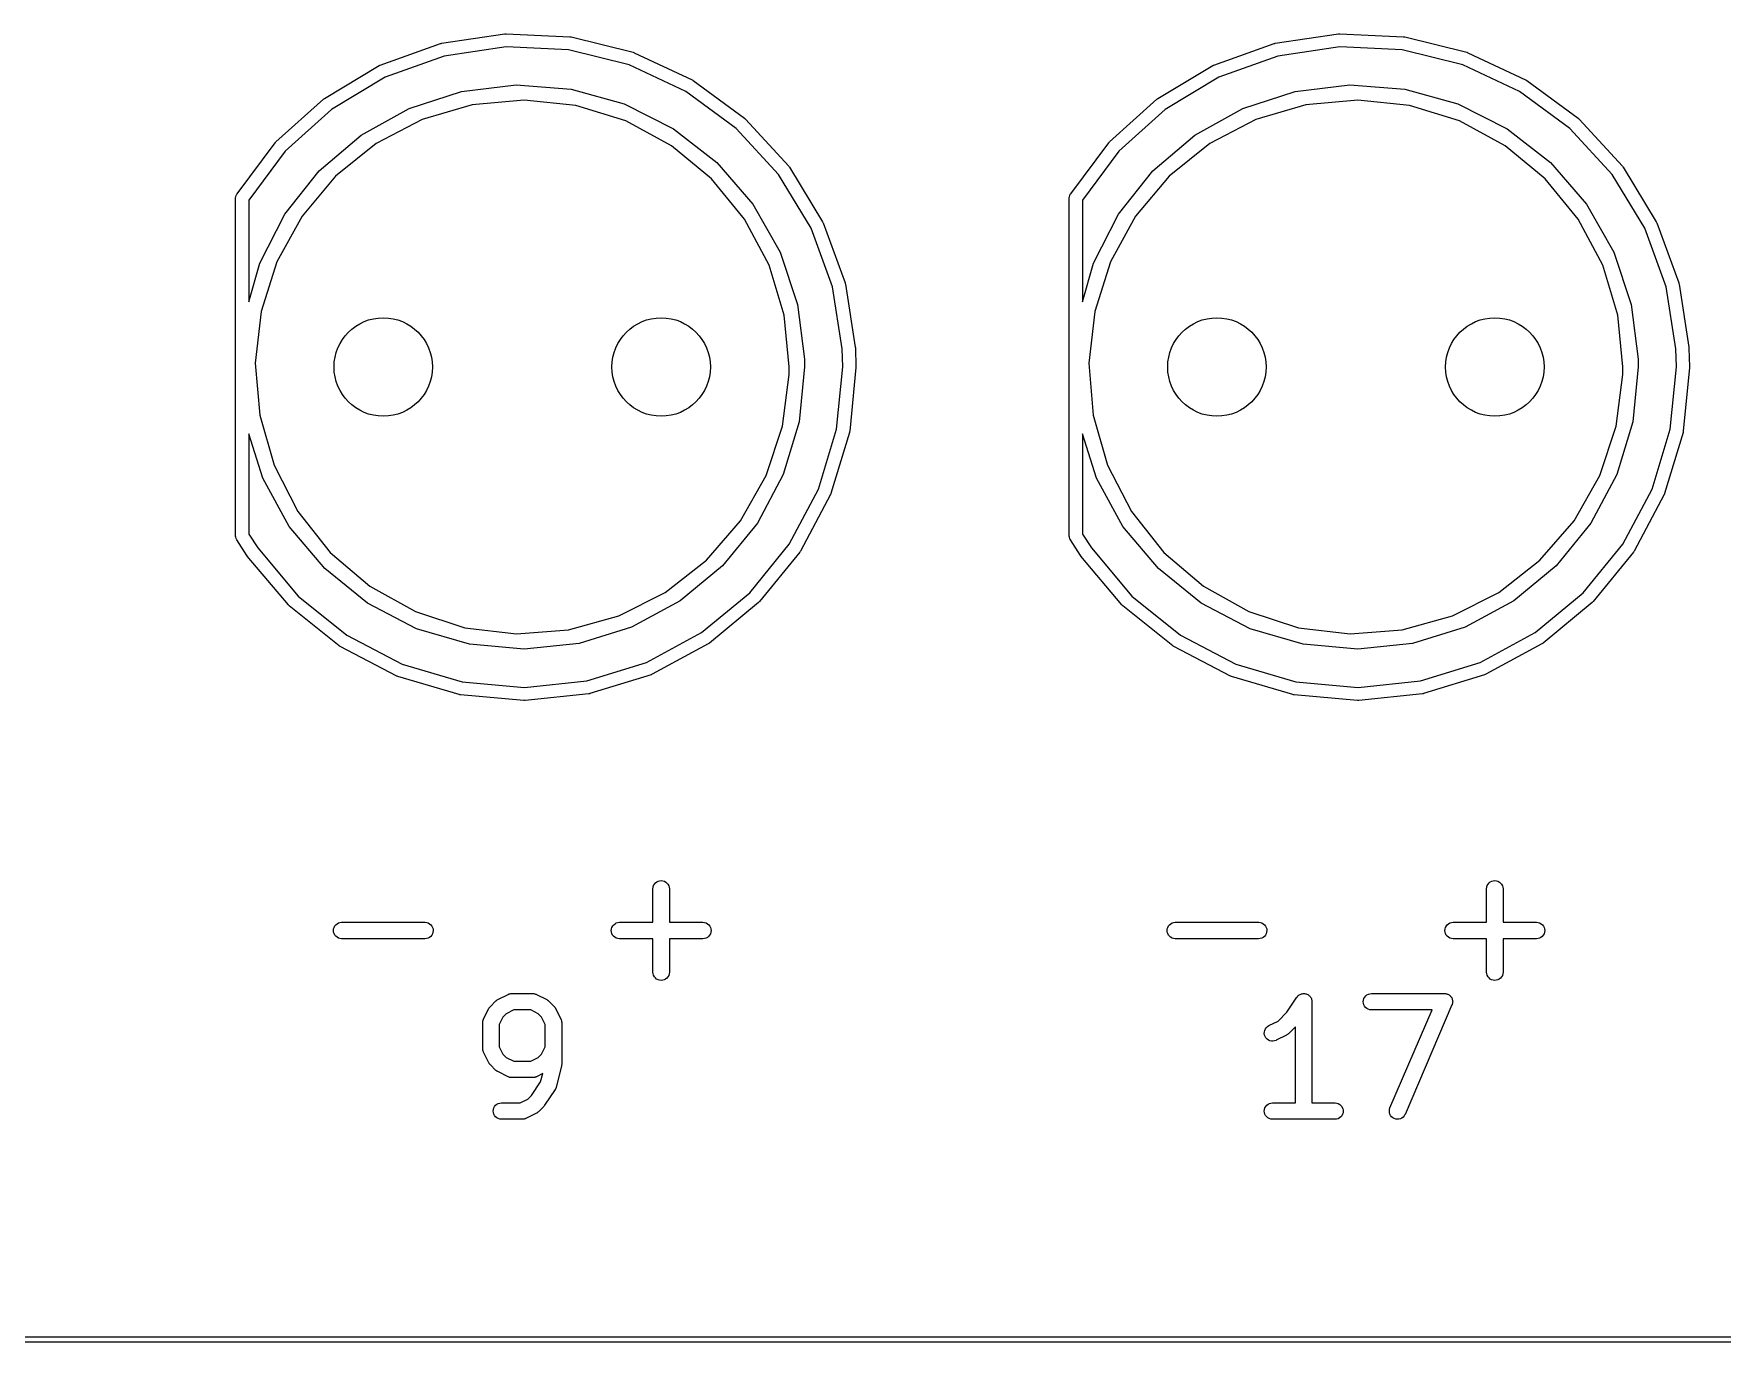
# Model space of a CAD drawing. Extents: x 47 to 146.1, y -90.2 to -39.3.
# Drawn here: x 116.19 to 131.62, y -90.19 to -78.23 of the extents above; entities that cross this region are included whole.
import ezdxf

# ---------------------------------------------------------------- set-up
doc = ezdxf.new("R2010")
doc.units = 0
doc.header["$MEASUREMENT"] = 0
doc.layers.add('BLACK', color=7, linetype='CONTINUOUS')

msp = doc.modelspace()

# ---------------------------------------------------------------- linework, layer by layer
at = {"layer": 'BLACK', "linetype": 'CONTINUOUS'}
for p, q in [((119.913, -78.3206), (120.49, -78.2345)), ((120.49, -78.2345), (120.491, -78.2343)), ((120.491, -78.2343), (120.497, -78.2341)), ((120.497, -78.2341), (120.502, -78.2339)), ((120.502, -78.2339), (121.085, -78.2615)), ((127.533, -78.3206), (128.11, -78.2345)), ((128.11, -78.2345), (128.111, -78.2343)), ((128.111, -78.2343), (128.117, -78.2341)), ((128.117, -78.2341), (128.122, -78.2339)), ((128.122, -78.2339), (128.705, -78.2615)), ((119.352, -78.5201), (119.902, -78.3235)), ((119.902, -78.3235), (119.903, -78.3232)), ((119.903, -78.3232), (119.908, -78.3219)), ((119.908, -78.3219), (119.913, -78.3206)), ((120.502, -78.354), (119.937, -78.4384)), ((121.073, -78.381), (120.502, -78.354)), ((121.628, -78.5185), (121.073, -78.381)), ((121.085, -78.2615), (121.086, -78.2615)), ((121.086, -78.2615), (121.091, -78.2624)), ((121.091, -78.2624), (121.097, -78.2631)), ((121.097, -78.2631), (121.663, -78.4034)), ((121.663, -78.4034), (121.664, -78.4036)), ((121.664, -78.4036), (121.669, -78.4055)), ((126.972, -78.5201), (127.522, -78.3235)), ((127.522, -78.3235), (127.523, -78.3232)), ((127.523, -78.3232), (127.528, -78.3219)), ((127.528, -78.3219), (127.533, -78.3206)), ((128.122, -78.354), (127.557, -78.4384)), ((128.693, -78.381), (128.122, -78.354)), ((129.248, -78.5185), (128.693, -78.381)), ((128.705, -78.2615), (128.706, -78.2615)), ((128.706, -78.2615), (128.711, -78.2624)), ((128.711, -78.2624), (128.717, -78.2631)), ((128.717, -78.2631), (129.283, -78.4034)), ((129.283, -78.4034), (129.284, -78.4036)), ((129.284, -78.4036), (129.289, -78.4055)), ((118.841, -78.8247), (119.342, -78.5251)), ((119.342, -78.5251), (119.343, -78.5247)), ((119.343, -78.5247), (119.348, -78.5224)), ((119.348, -78.5224), (119.352, -78.5201)), ((119.937, -78.4384), (119.398, -78.6311)), ((122.146, -78.7611), (121.628, -78.5185)), ((121.669, -78.4055), (121.674, -78.4073)), ((121.674, -78.4073), (122.202, -78.6549)), ((126.461, -78.8247), (126.962, -78.5251)), ((126.962, -78.5251), (126.963, -78.5247)), ((126.963, -78.5247), (126.968, -78.5224)), ((126.968, -78.5224), (126.972, -78.5201)), ((127.557, -78.4384), (127.018, -78.6311)), ((129.766, -78.7611), (129.248, -78.5185)), ((129.289, -78.4055), (129.294, -78.4073)), ((129.294, -78.4073), (129.822, -78.6549)), ((119.398, -78.6311), (118.908, -78.9247)), ((120.096, -78.7602), (120.596, -78.7006)), ((120.596, -78.7006), (121.098, -78.7392)), ((122.202, -78.6549), (122.203, -78.6553)), ((122.203, -78.6553), (122.208, -78.6582)), ((122.208, -78.6582), (122.212, -78.6609)), ((122.212, -78.6609), (122.683, -79.0065)), ((127.018, -78.6311), (126.528, -78.9247)), ((127.716, -78.7602), (128.216, -78.7006)), ((128.216, -78.7006), (128.718, -78.7392)), ((129.822, -78.6549), (129.823, -78.6553)), ((129.823, -78.6553), (129.828, -78.6582)), ((129.828, -78.6582), (129.832, -78.6609)), ((129.832, -78.6609), (130.303, -79.0065)), ((118.399, -79.2228), (118.832, -78.8317)), ((118.832, -78.8311), (118.837, -78.828)), ((118.832, -78.8317), (118.832, -78.8311)), ((118.837, -78.828), (118.841, -78.8247)), ((119.617, -78.9158), (120.096, -78.7602)), ((120.667, -78.8401), (120.193, -78.8832)), ((121.141, -78.8898), (120.667, -78.8401)), ((121.098, -78.7392), (121.583, -78.8746)), ((122.607, -79.0997), (122.146, -78.7611)), ((126.019, -79.2228), (126.452, -78.8317)), ((126.452, -78.8311), (126.457, -78.828)), ((126.452, -78.8317), (126.452, -78.8311)), ((126.457, -78.828), (126.461, -78.8247)), ((127.237, -78.9158), (127.716, -78.7602)), ((128.287, -78.8401), (127.813, -78.8832)), ((128.761, -78.8898), (128.287, -78.8401)), ((128.718, -78.7392), (129.203, -78.8746)), ((130.227, -79.0997), (129.766, -78.7611)), ((118.908, -78.9247), (118.483, -79.3079)), ((119.178, -79.1614), (119.617, -78.9158)), ((119.736, -79.0177), (119.314, -79.2383)), ((120.193, -78.8832), (119.736, -79.0177)), ((121.596, -79.0307), (121.141, -78.8898)), ((121.583, -78.8746), (122.032, -79.1016)), ((122.683, -79.0065), (122.683, -79.007)), ((122.683, -79.007), (122.687, -79.0107)), ((122.687, -79.0107), (122.691, -79.0143)), ((122.691, -79.0143), (123.086, -79.4446)), ((126.528, -78.9247), (126.103, -79.3079)), ((126.798, -79.1614), (127.237, -78.9158)), ((127.356, -79.0177), (126.934, -79.2383)), ((127.813, -78.8832), (127.356, -79.0177)), ((129.216, -79.0307), (128.761, -78.8898)), ((129.203, -78.8746), (129.652, -79.1016)), ((130.303, -79.0065), (130.303, -79.007)), ((130.303, -79.007), (130.307, -79.0107)), ((130.307, -79.0107), (130.311, -79.0143)), ((130.311, -79.0143), (130.706, -79.4446)), ((118.794, -79.4878), (119.178, -79.1614)), ((122.014, -79.2571), (121.596, -79.0307)), ((122.032, -79.1016), (122.429, -79.4116)), ((122.993, -79.5213), (122.607, -79.0997)), ((126.414, -79.4878), (126.798, -79.1614)), ((129.634, -79.2571), (129.216, -79.0307)), ((129.652, -79.1016), (130.049, -79.4116)), ((130.613, -79.5213), (130.227, -79.0997)), ((118.044, -79.6963), (118.391, -79.2315)), ((118.483, -79.3079), (118.15, -79.7551)), ((118.391, -79.2308), (118.395, -79.2269)), ((118.391, -79.2315), (118.391, -79.2308)), ((118.395, -79.2269), (118.399, -79.2228)), ((119.314, -79.2383), (118.943, -79.5367)), ((122.381, -79.5607), (122.014, -79.2571)), ((125.664, -79.6963), (126.011, -79.2315)), ((126.103, -79.3079), (125.77, -79.7551)), ((126.011, -79.2308), (126.015, -79.2269)), ((126.011, -79.2315), (126.011, -79.2308)), ((126.015, -79.2269), (126.019, -79.2228)), ((126.934, -79.2383), (126.563, -79.5367)), ((130.001, -79.5607), (129.634, -79.2571)), ((122.429, -79.4116), (122.758, -79.7928)), ((123.086, -79.4446), (123.086, -79.4452)), ((123.086, -79.4452), (123.089, -79.4496)), ((123.089, -79.4496), (123.093, -79.4539)), ((123.093, -79.4539), (123.396, -79.9526)), ((130.049, -79.4116), (130.378, -79.7928)), ((130.706, -79.4446), (130.706, -79.4452)), ((130.706, -79.4452), (130.709, -79.4496)), ((130.709, -79.4496), (130.713, -79.4539)), ((130.713, -79.4539), (131.016, -79.9526)), ((118.481, -79.8824), (118.794, -79.4878)), ((118.943, -79.5367), (118.637, -79.9015)), ((122.682, -79.9297), (122.381, -79.5607)), ((123.29, -80.0099), (122.993, -79.5213)), ((126.101, -79.8824), (126.414, -79.4878)), ((126.563, -79.5367), (126.257, -79.9015)), ((130.302, -79.9297), (130.001, -79.5607)), ((130.91, -80.0099), (130.613, -79.5213)), ((118.03, -79.7321), (118.031, -79.7232)), ((118.03, -82.8279), (118.03, -79.7321)), ((118.031, -79.7232), (118.034, -79.7119)), ((118.034, -79.7119), (118.04, -79.7015)), ((118.04, -79.7015), (118.044, -79.6963)), ((118.15, -79.7551), (118.15, -80.6831)), ((122.758, -79.7928), (123.007, -80.2306)), ((125.65, -79.7321), (125.651, -79.7232)), ((125.65, -82.8279), (125.65, -79.7321)), ((125.651, -79.7232), (125.654, -79.7119)), ((125.654, -79.7119), (125.66, -79.7015)), ((125.66, -79.7015), (125.664, -79.6963)), ((125.77, -79.7551), (125.77, -80.6831)), ((130.378, -79.7928), (130.627, -80.2306)), ((118.251, -80.3302), (118.481, -79.8824)), ((118.637, -79.9015), (118.407, -80.3188)), ((122.906, -80.3502), (122.682, -79.9297)), ((125.871, -80.3302), (126.101, -79.8824)), ((126.257, -79.9015), (126.027, -80.3188)), ((130.526, -80.3502), (130.302, -79.9297)), ((123.487, -80.5469), (123.29, -80.0099)), ((123.396, -79.9526), (123.396, -79.9533)), ((123.396, -79.9533), (123.398, -79.9582)), ((123.398, -79.9582), (123.401, -79.9632)), ((123.401, -79.9632), (123.601, -80.5112)), ((131.107, -80.5469), (130.91, -80.0099)), ((131.016, -79.9526), (131.016, -79.9533)), ((131.016, -79.9533), (131.018, -79.9582)), ((131.018, -79.9582), (131.021, -79.9632)), ((131.021, -79.9632), (131.221, -80.5112)), ((123.007, -80.2306), (123.166, -80.7084)), ((130.627, -80.2306), (130.786, -80.7084)), ((118.15, -80.6831), (118.251, -80.3302)), ((118.407, -80.3188), (118.263, -80.7727)), ((123.044, -80.8061), (122.906, -80.3502)), ((125.77, -80.6831), (125.871, -80.3302)), ((126.027, -80.3188), (125.883, -80.7727)), ((130.664, -80.8061), (130.526, -80.3502)), ((123.575, -81.1139), (123.487, -80.5469)), ((123.601, -80.5112), (123.602, -80.512)), ((123.602, -80.512), (123.603, -80.5173)), ((123.603, -80.5173), (123.604, -80.5225)), ((123.604, -80.5225), (123.694, -81.0991)), ((131.195, -81.1139), (131.107, -80.5469)), ((131.221, -80.5112), (131.222, -80.512)), ((131.222, -80.512), (131.223, -80.5173)), ((131.223, -80.5173), (131.224, -80.5225)), ((131.224, -80.5225), (131.314, -81.0991)), ((123.166, -80.7084), (123.229, -81.208)), ((130.786, -80.7084), (130.849, -81.208)), ((118.263, -80.7727), (118.21, -81.2459)), ((123.09, -81.28), (123.044, -80.8061)), ((125.883, -80.7727), (125.83, -81.2459)), ((130.71, -81.28), (130.664, -80.8061)), ((123.58, -81.2777), (123.575, -81.1139)), ((123.694, -81.0991), (123.694, -81.0999)), ((123.694, -81.0999), (123.695, -81.1033)), ((123.695, -81.1033), (123.695, -81.1066)), ((123.695, -81.1066), (123.7, -81.2787)), ((131.2, -81.2777), (131.195, -81.1139)), ((131.314, -81.0991), (131.314, -81.0999)), ((131.314, -81.0999), (131.315, -81.1033)), ((131.315, -81.1033), (131.315, -81.1066)), ((131.315, -81.1066), (131.32, -81.2787)), ((118.21, -81.2459), (118.25, -81.7205)), ((123.089, -81.3481), (123.09, -81.28)), ((123.23, -81.28), (123.181, -81.7811)), ((123.229, -81.208), (123.23, -81.28)), ((123.524, -81.8486), (123.58, -81.2777)), ((123.7, -81.2854), (123.643, -81.8662)), ((123.7, -81.2787), (123.7, -81.2796)), ((123.7, -81.2796), (123.7, -81.2829)), ((123.7, -81.2829), (123.7, -81.2854)), ((125.83, -81.2459), (125.87, -81.7205)), ((130.709, -81.3481), (130.71, -81.28)), ((130.85, -81.28), (130.801, -81.7811)), ((130.849, -81.208), (130.85, -81.28)), ((131.144, -81.8486), (131.2, -81.2777)), ((131.32, -81.2854), (131.263, -81.8662)), ((131.32, -81.2787), (131.32, -81.2796)), ((131.32, -81.2796), (131.32, -81.2829)), ((131.32, -81.2829), (131.32, -81.2854)), ((123.029, -81.8206), (123.089, -81.3481)), ((130.649, -81.8206), (130.709, -81.3481)), ((118.25, -81.7205), (118.381, -82.1782)), ((123.181, -81.7811), (123.035, -82.2632)), ((125.87, -81.7205), (126.001, -82.1782)), ((130.801, -81.7811), (130.655, -82.2632)), ((118.279, -82.2964), (118.15, -81.8909)), ((118.15, -81.8909), (118.15, -82.8072)), ((122.879, -82.2724), (123.029, -81.8206)), ((123.359, -82.396), (123.524, -81.8486)), ((123.641, -81.8776), (123.472, -82.4363)), ((123.642, -81.8723), (123.641, -81.8776)), ((123.643, -81.867), (123.642, -81.8723)), ((123.643, -81.8662), (123.643, -81.867)), ((125.899, -82.2964), (125.77, -81.8909)), ((125.77, -81.8909), (125.77, -82.8072)), ((130.499, -82.2724), (130.649, -81.8206)), ((130.979, -82.396), (131.144, -81.8486)), ((131.261, -81.8776), (131.092, -82.4363)), ((131.262, -81.8723), (131.261, -81.8776)), ((131.263, -81.867), (131.262, -81.8723)), ((131.263, -81.8662), (131.263, -81.867)), ((118.381, -82.1782), (118.599, -82.6018)), ((126.001, -82.1782), (126.219, -82.6018)), ((118.521, -82.7376), (118.279, -82.2964)), ((122.644, -82.6865), (122.879, -82.2724)), ((123.035, -82.2632), (122.799, -82.7077)), ((123.09, -82.9009), (123.359, -82.396)), ((126.141, -82.7376), (125.899, -82.2964)), ((130.264, -82.6865), (130.499, -82.2724)), ((130.655, -82.2632), (130.419, -82.7077)), ((130.71, -82.9009), (130.979, -82.396)), ((123.468, -82.4471), (123.194, -82.9624)), ((123.47, -82.4421), (123.468, -82.4471)), ((123.472, -82.4371), (123.47, -82.4421)), ((123.472, -82.4363), (123.472, -82.4371)), ((131.088, -82.4471), (130.814, -82.9624)), ((131.09, -82.4421), (131.088, -82.4471)), ((131.092, -82.4371), (131.09, -82.4421)), ((131.092, -82.4363), (131.092, -82.4371)), ((118.599, -82.6018), (118.895, -82.975)), ((122.333, -83.047), (122.644, -82.6865)), ((122.799, -82.7077), (122.481, -83.098)), ((126.219, -82.6018), (126.515, -82.975)), ((129.953, -83.047), (130.264, -82.6865)), ((130.419, -82.7077), (130.101, -83.098)), ((118.031, -82.8368), (118.03, -82.8279)), ((118.034, -82.8481), (118.031, -82.8368)), ((118.04, -82.8585), (118.034, -82.8481)), ((118.042, -82.861), (118.04, -82.8585)), ((118.133, -83.0021), (118.042, -82.861)), ((118.15, -82.8072), (118.232, -82.934)), ((118.845, -83.1233), (118.521, -82.7376)), ((125.651, -82.8368), (125.65, -82.8279)), ((125.654, -82.8481), (125.651, -82.8368)), ((125.66, -82.8585), (125.654, -82.8481)), ((125.662, -82.861), (125.66, -82.8585)), ((125.753, -83.0021), (125.662, -82.861)), ((125.77, -82.8072), (125.852, -82.934)), ((126.465, -83.1233), (126.141, -82.7376)), ((118.135, -83.0047), (118.133, -83.0021)), ((118.137, -83.0076), (118.135, -83.0047)), ((118.137, -83.0082), (118.137, -83.0076)), ((118.512, -83.4552), (118.137, -83.0082)), ((118.232, -82.934), (118.601, -83.3735)), ((118.895, -82.975), (119.257, -83.2836)), ((122.729, -83.3441), (123.09, -82.9009)), ((123.187, -82.9722), (122.818, -83.4244)), ((123.19, -82.9677), (123.187, -82.9722)), ((123.193, -82.9632), (123.19, -82.9677)), ((123.194, -82.9624), (123.193, -82.9632)), ((125.755, -83.0047), (125.753, -83.0021)), ((125.757, -83.0076), (125.755, -83.0047)), ((125.757, -83.0082), (125.757, -83.0076)), ((126.132, -83.4552), (125.757, -83.0082)), ((125.852, -82.934), (126.221, -83.3735)), ((126.515, -82.975), (126.877, -83.2836)), ((130.349, -83.3441), (130.71, -82.9009)), ((130.807, -82.9722), (130.438, -83.4244)), ((130.81, -82.9677), (130.807, -82.9722)), ((130.813, -82.9632), (130.81, -82.9677)), ((130.814, -82.9624), (130.813, -82.9632)), ((119.237, -83.4389), (118.845, -83.1233)), ((121.957, -83.3402), (122.333, -83.047)), ((122.481, -83.098), (122.093, -83.4189)), ((126.857, -83.4389), (126.465, -83.1233)), ((129.577, -83.3402), (129.953, -83.047)), ((130.101, -83.098), (129.713, -83.4189)), ((119.257, -83.2836), (119.673, -83.5159)), ((121.532, -83.5549), (121.957, -83.3402)), ((126.877, -83.2836), (127.293, -83.5159)), ((129.152, -83.5549), (129.577, -83.3402)), ((118.516, -83.459), (118.512, -83.4552)), ((118.52, -83.4628), (118.516, -83.459)), ((118.521, -83.4634), (118.52, -83.4628)), ((118.976, -83.8289), (118.521, -83.4634)), ((118.601, -83.3735), (119.046, -83.7317)), ((119.684, -83.6721), (119.237, -83.4389)), ((122.093, -83.4189), (121.65, -83.6584)), ((122.289, -83.7086), (122.729, -83.3441)), ((122.81, -83.4328), (122.361, -83.8048)), ((122.814, -83.4289), (122.81, -83.4328)), ((122.818, -83.4251), (122.814, -83.4289)), ((122.818, -83.4244), (122.818, -83.4251)), ((126.136, -83.459), (126.132, -83.4552)), ((126.14, -83.4628), (126.136, -83.459)), ((126.141, -83.4634), (126.14, -83.4628)), ((126.596, -83.8289), (126.141, -83.4634)), ((126.221, -83.3735), (126.666, -83.7317)), ((127.304, -83.6721), (126.857, -83.4389)), ((129.713, -83.4189), (129.27, -83.6584)), ((129.909, -83.7086), (130.349, -83.3441)), ((130.43, -83.4328), (129.981, -83.8048)), ((130.434, -83.4289), (130.43, -83.4328)), ((130.438, -83.4251), (130.434, -83.4289)), ((130.438, -83.4244), (130.438, -83.4251)), ((119.673, -83.5159), (120.126, -83.6631)), ((121.074, -83.6829), (121.532, -83.5549)), ((127.293, -83.5159), (127.746, -83.6631)), ((128.694, -83.6829), (129.152, -83.5549)), ((119.046, -83.7317), (119.553, -83.9966)), ((120.167, -83.8143), (119.684, -83.6721)), ((120.126, -83.6631), (120.599, -83.7195)), ((120.599, -83.7195), (121.074, -83.6829)), ((121.65, -83.6584), (121.169, -83.8073)), ((121.786, -83.9806), (122.289, -83.7086)), ((122.36, -83.8053), (122.355, -83.8083)), ((122.361, -83.8048), (122.36, -83.8053)), ((126.666, -83.7317), (127.173, -83.9966)), ((127.787, -83.8143), (127.304, -83.6721)), ((127.746, -83.6631), (128.219, -83.7195)), ((128.219, -83.7195), (128.694, -83.6829)), ((129.27, -83.6584), (128.789, -83.8073)), ((129.406, -83.9806), (129.909, -83.7086)), ((129.98, -83.8053), (129.975, -83.8083)), ((129.981, -83.8048), (129.98, -83.8053)), ((118.98, -83.8319), (118.976, -83.8289)), ((118.985, -83.835), (118.98, -83.8319)), ((118.985, -83.8354), (118.985, -83.835)), ((119.503, -84.1056), (118.985, -83.8354)), ((120.668, -83.8599), (120.167, -83.8143)), ((121.169, -83.8073), (120.668, -83.8599)), ((122.351, -83.8113), (121.838, -84.089)), ((122.355, -83.8083), (122.351, -83.8113)), ((126.6, -83.8319), (126.596, -83.8289)), ((126.605, -83.835), (126.6, -83.8319)), ((126.605, -83.8354), (126.605, -83.835)), ((127.123, -84.1056), (126.605, -83.8354)), ((128.288, -83.8599), (127.787, -83.8143)), ((128.789, -83.8073), (128.288, -83.8599)), ((129.971, -83.8113), (129.458, -84.089)), ((129.975, -83.8083), (129.971, -83.8113)), ((119.508, -84.1077), (119.503, -84.1056)), ((119.513, -84.1098), (119.508, -84.1077)), ((119.513, -84.11), (119.513, -84.1098)), ((120.073, -84.2747), (119.513, -84.11)), ((119.553, -83.9966), (120.101, -84.1579)), ((121.24, -84.1498), (121.786, -83.9806)), ((121.827, -84.0935), (121.269, -84.2662)), ((121.832, -84.0914), (121.827, -84.0935)), ((121.837, -84.0894), (121.832, -84.0914)), ((121.838, -84.089), (121.837, -84.0894)), ((127.128, -84.1077), (127.123, -84.1056)), ((127.133, -84.1098), (127.128, -84.1077)), ((127.133, -84.11), (127.133, -84.1098)), ((127.693, -84.2747), (127.133, -84.11)), ((127.173, -83.9966), (127.721, -84.1579)), ((128.86, -84.1498), (129.406, -83.9806)), ((129.447, -84.0935), (128.889, -84.2662)), ((129.452, -84.0914), (129.447, -84.0935)), ((129.457, -84.0894), (129.452, -84.0914)), ((129.458, -84.089), (129.457, -84.0894)), ((120.101, -84.1579), (120.671, -84.2096)), ((120.671, -84.2096), (121.24, -84.1498)), ((121.258, -84.2685), (120.678, -84.3296)), ((121.263, -84.2674), (121.258, -84.2685)), ((121.269, -84.2664), (121.263, -84.2674)), ((121.269, -84.2662), (121.269, -84.2664)), ((127.721, -84.1579), (128.291, -84.2096)), ((128.291, -84.2096), (128.86, -84.1498)), ((128.878, -84.2685), (128.298, -84.3296)), ((128.883, -84.2674), (128.878, -84.2685)), ((128.889, -84.2664), (128.883, -84.2674)), ((128.889, -84.2662), (128.889, -84.2664)), ((120.079, -84.2757), (120.073, -84.2747)), ((120.084, -84.2768), (120.079, -84.2757)), ((120.085, -84.2769), (120.084, -84.2768)), ((120.666, -84.3297), (120.085, -84.2769)), ((120.671, -84.3296), (120.666, -84.3297)), ((120.677, -84.3297), (120.671, -84.3296)), ((120.678, -84.3296), (120.677, -84.3297)), ((127.699, -84.2757), (127.693, -84.2747)), ((127.704, -84.2768), (127.699, -84.2757)), ((127.705, -84.2769), (127.704, -84.2768)), ((128.286, -84.3297), (127.705, -84.2769)), ((128.291, -84.3296), (128.286, -84.3297)), ((128.297, -84.3297), (128.291, -84.3296)), ((128.298, -84.3296), (128.297, -84.3297)), ((121.845, -86.0494), (121.847, -86.0349)), ((121.845, -86.0505), (121.845, -86.0494)), ((121.845, -86.3564), (121.845, -86.0505)), ((121.847, -86.0349), (121.851, -86.0209)), ((121.851, -86.0209), (121.858, -86.0081)), ((121.858, -86.0081), (121.868, -85.9969)), ((121.868, -85.9969), (121.879, -85.9877)), ((121.879, -85.9877), (121.892, -85.9809)), ((121.892, -85.9809), (121.906, -85.9768)), ((121.906, -85.9768), (121.921, -85.9755)), ((121.921, -85.9755), (121.935, -85.977)), ((121.935, -85.977), (121.949, -85.9813)), ((121.949, -85.9813), (121.962, -85.9883)), ((121.962, -85.9883), (121.973, -85.9976)), ((121.973, -85.9976), (121.982, -86.009)), ((121.982, -86.009), (121.989, -86.0219)), ((121.989, -86.0219), (121.994, -86.0359)), ((121.994, -86.0359), (121.995, -86.0505)), ((121.995, -86.0505), (121.995, -86.3564)), ((129.465, -86.0494), (129.467, -86.0349)), ((129.465, -86.0505), (129.465, -86.0494)), ((129.465, -86.3564), (129.465, -86.0505)), ((129.467, -86.0349), (129.471, -86.0209)), ((129.471, -86.0209), (129.478, -86.0081)), ((129.478, -86.0081), (129.488, -85.9969)), ((129.488, -85.9969), (129.499, -85.9877)), ((129.499, -85.9877), (129.512, -85.9809)), ((129.512, -85.9809), (129.526, -85.9768)), ((129.526, -85.9768), (129.541, -85.9755)), ((129.541, -85.9755), (129.555, -85.977)), ((129.555, -85.977), (129.569, -85.9813)), ((129.569, -85.9813), (129.582, -85.9883)), ((129.582, -85.9883), (129.593, -85.9976)), ((129.593, -85.9976), (129.602, -86.009)), ((129.602, -86.009), (129.609, -86.0219)), ((129.609, -86.0219), (129.614, -86.0359)), ((129.614, -86.0359), (129.615, -86.0505)), ((129.615, -86.0505), (129.615, -86.3564)), ((118.924, -86.4309), (118.926, -86.4163)), ((118.926, -86.4163), (118.93, -86.4024)), ((118.93, -86.4024), (118.937, -86.3895)), ((118.937, -86.3895), (118.946, -86.3782)), ((118.946, -86.3782), (118.958, -86.369)), ((118.958, -86.369), (118.97, -86.3621)), ((118.97, -86.3621), (118.984, -86.3579)), ((118.984, -86.3579), (118.999, -86.3564)), ((118.999, -86.3564), (119.761, -86.3564)), ((119.761, -86.3564), (119.762, -86.3564)), ((119.762, -86.3564), (119.777, -86.3581)), ((119.777, -86.3581), (119.79, -86.3625)), ((119.79, -86.3625), (119.803, -86.3695)), ((119.803, -86.3695), (119.815, -86.379)), ((119.815, -86.379), (119.824, -86.3904)), ((119.824, -86.3904), (119.83, -86.4033)), ((119.83, -86.4033), (119.835, -86.4174)), ((119.835, -86.4174), (119.836, -86.432)), ((121.464, -86.4309), (121.466, -86.4163)), ((121.466, -86.4163), (121.47, -86.4024)), ((121.47, -86.4024), (121.477, -86.3895)), ((121.477, -86.3895), (121.486, -86.3782)), ((121.486, -86.3782), (121.498, -86.369)), ((121.498, -86.369), (121.51, -86.3621)), ((121.51, -86.3621), (121.524, -86.3579)), ((121.524, -86.3579), (121.539, -86.3564)), ((121.539, -86.3564), (121.845, -86.3564)), ((121.995, -86.3564), (122.301, -86.3564)), ((122.301, -86.3564), (122.302, -86.3564)), ((122.302, -86.3564), (122.317, -86.3581)), ((122.317, -86.3581), (122.33, -86.3625)), ((122.33, -86.3625), (122.343, -86.3695)), ((122.343, -86.3695), (122.355, -86.379)), ((122.355, -86.379), (122.364, -86.3904)), ((122.364, -86.3904), (122.37, -86.4033)), ((122.37, -86.4033), (122.375, -86.4174)), ((122.375, -86.4174), (122.376, -86.432)), ((126.544, -86.4309), (126.546, -86.4163)), ((126.546, -86.4163), (126.55, -86.4024)), ((126.55, -86.4024), (126.557, -86.3895)), ((126.557, -86.3895), (126.566, -86.3782)), ((126.566, -86.3782), (126.578, -86.369)), ((126.578, -86.369), (126.59, -86.3621)), ((126.59, -86.3621), (126.604, -86.3579)), ((126.604, -86.3579), (126.619, -86.3564)), ((126.619, -86.3564), (127.381, -86.3564)), ((127.381, -86.3564), (127.382, -86.3564)), ((127.382, -86.3564), (127.397, -86.3581)), ((127.397, -86.3581), (127.41, -86.3625)), ((127.41, -86.3625), (127.423, -86.3695)), ((127.423, -86.3695), (127.435, -86.379)), ((127.435, -86.379), (127.444, -86.3904)), ((127.444, -86.3904), (127.45, -86.4033)), ((127.45, -86.4033), (127.455, -86.4174)), ((127.455, -86.4174), (127.456, -86.432)), ((129.084, -86.4309), (129.086, -86.4163)), ((129.086, -86.4163), (129.09, -86.4024)), ((129.09, -86.4024), (129.097, -86.3895)), ((129.097, -86.3895), (129.106, -86.3782)), ((129.106, -86.3782), (129.118, -86.369)), ((129.118, -86.369), (129.13, -86.3621)), ((129.13, -86.3621), (129.144, -86.3579)), ((129.144, -86.3579), (129.159, -86.3564)), ((129.159, -86.3564), (129.465, -86.3564)), ((129.615, -86.3564), (129.921, -86.3564)), ((129.921, -86.3564), (129.922, -86.3564)), ((129.922, -86.3564), (129.937, -86.3581)), ((129.937, -86.3581), (129.95, -86.3625)), ((129.95, -86.3625), (129.963, -86.3695)), ((129.963, -86.3695), (129.975, -86.379)), ((129.975, -86.379), (129.984, -86.3904)), ((129.984, -86.3904), (129.99, -86.4033)), ((129.99, -86.4033), (129.995, -86.4174)), ((129.995, -86.4174), (129.996, -86.432)), ((118.925, -86.4455), (118.924, -86.4309)), ((118.93, -86.4595), (118.925, -86.4455)), ((118.936, -86.4725), (118.93, -86.4595)), ((118.945, -86.4839), (118.936, -86.4725)), ((118.957, -86.4933), (118.945, -86.4839)), ((118.97, -86.5004), (118.957, -86.4933)), ((118.983, -86.5048), (118.97, -86.5004)), ((118.998, -86.5064), (118.983, -86.5048)), ((118.999, -86.5064), (118.998, -86.5064)), ((119.761, -86.5064), (118.999, -86.5064)), ((119.776, -86.505), (119.761, -86.5064)), ((119.79, -86.5008), (119.776, -86.505)), ((119.802, -86.4939), (119.79, -86.5008)), ((119.814, -86.4846), (119.802, -86.4939)), ((119.823, -86.4734), (119.814, -86.4846)), ((119.83, -86.4605), (119.823, -86.4734)), ((119.834, -86.4465), (119.83, -86.4605)), ((119.836, -86.432), (119.834, -86.4465)), ((121.465, -86.4455), (121.464, -86.4309)), ((121.47, -86.4595), (121.465, -86.4455)), ((121.476, -86.4725), (121.47, -86.4595)), ((121.485, -86.4839), (121.476, -86.4725)), ((121.497, -86.4933), (121.485, -86.4839)), ((121.51, -86.5004), (121.497, -86.4933)), ((121.523, -86.5048), (121.51, -86.5004)), ((121.538, -86.5064), (121.523, -86.5048)), ((121.539, -86.5064), (121.538, -86.5064)), ((121.845, -86.5064), (121.539, -86.5064)), ((121.845, -86.8124), (121.845, -86.5064)), ((122.301, -86.5064), (121.995, -86.5064)), ((121.995, -86.5064), (121.995, -86.8124)), ((122.316, -86.505), (122.301, -86.5064)), ((122.33, -86.5008), (122.316, -86.505)), ((122.342, -86.4939), (122.33, -86.5008)), ((122.354, -86.4846), (122.342, -86.4939)), ((122.363, -86.4734), (122.354, -86.4846)), ((122.37, -86.4605), (122.363, -86.4734)), ((122.374, -86.4465), (122.37, -86.4605)), ((122.376, -86.432), (122.374, -86.4465)), ((126.545, -86.4455), (126.544, -86.4309)), ((126.55, -86.4595), (126.545, -86.4455)), ((126.556, -86.4725), (126.55, -86.4595)), ((126.565, -86.4839), (126.556, -86.4725)), ((126.577, -86.4933), (126.565, -86.4839)), ((126.59, -86.5004), (126.577, -86.4933)), ((126.603, -86.5048), (126.59, -86.5004)), ((126.618, -86.5064), (126.603, -86.5048)), ((126.619, -86.5064), (126.618, -86.5064)), ((127.381, -86.5064), (126.619, -86.5064)), ((127.396, -86.505), (127.381, -86.5064)), ((127.41, -86.5008), (127.396, -86.505)), ((127.422, -86.4939), (127.41, -86.5008)), ((127.434, -86.4846), (127.422, -86.4939)), ((127.443, -86.4734), (127.434, -86.4846)), ((127.45, -86.4605), (127.443, -86.4734)), ((127.454, -86.4465), (127.45, -86.4605)), ((127.456, -86.432), (127.454, -86.4465)), ((129.085, -86.4455), (129.084, -86.4309)), ((129.09, -86.4595), (129.085, -86.4455)), ((129.096, -86.4725), (129.09, -86.4595)), ((129.105, -86.4839), (129.096, -86.4725)), ((129.117, -86.4933), (129.105, -86.4839)), ((129.13, -86.5004), (129.117, -86.4933)), ((129.143, -86.5048), (129.13, -86.5004)), ((129.158, -86.5064), (129.143, -86.5048)), ((129.159, -86.5064), (129.158, -86.5064)), ((129.465, -86.5064), (129.159, -86.5064)), ((129.465, -86.8124), (129.465, -86.5064)), ((129.921, -86.5064), (129.615, -86.5064)), ((129.615, -86.5064), (129.615, -86.8124)), ((129.936, -86.505), (129.921, -86.5064)), ((129.95, -86.5008), (129.936, -86.505)), ((129.962, -86.4939), (129.95, -86.5008)), ((129.974, -86.4846), (129.962, -86.4939)), ((129.983, -86.4734), (129.974, -86.4846)), ((129.99, -86.4605), (129.983, -86.4734)), ((129.994, -86.4465), (129.99, -86.4605)), ((129.996, -86.432), (129.994, -86.4465)), ((121.846, -86.8269), (121.845, -86.8124)), ((121.851, -86.841), (121.846, -86.8269)), ((121.858, -86.8539), (121.851, -86.841)), ((121.867, -86.8652), (121.858, -86.8539)), ((121.878, -86.8746), (121.867, -86.8652)), ((121.891, -86.8815), (121.878, -86.8746)), ((121.905, -86.8858), (121.891, -86.8815)), ((121.919, -86.8874), (121.905, -86.8858)), ((121.934, -86.8861), (121.919, -86.8874)), ((121.948, -86.8819), (121.934, -86.8861)), ((121.961, -86.8751), (121.948, -86.8819)), ((121.972, -86.866), (121.961, -86.8751)), ((121.982, -86.8548), (121.972, -86.866)), ((121.989, -86.8419), (121.982, -86.8548)), ((121.993, -86.828), (121.989, -86.8419)), ((121.995, -86.8134), (121.993, -86.828)), ((121.995, -86.8124), (121.995, -86.8134)), ((129.466, -86.8269), (129.465, -86.8124)), ((129.471, -86.841), (129.466, -86.8269)), ((129.478, -86.8539), (129.471, -86.841)), ((129.487, -86.8652), (129.478, -86.8539)), ((129.498, -86.8746), (129.487, -86.8652)), ((129.511, -86.8815), (129.498, -86.8746)), ((129.525, -86.8858), (129.511, -86.8815)), ((129.539, -86.8874), (129.525, -86.8858)), ((129.554, -86.8861), (129.539, -86.8874)), ((129.568, -86.8819), (129.554, -86.8861)), ((129.581, -86.8751), (129.568, -86.8819)), ((129.592, -86.866), (129.581, -86.8751)), ((129.602, -86.8548), (129.592, -86.866)), ((129.609, -86.8419), (129.602, -86.8548)), ((129.613, -86.828), (129.609, -86.8419)), ((129.615, -86.8134), (129.613, -86.828)), ((129.615, -86.8124), (129.615, -86.8134)), ((120.426, -87.0629), (120.521, -87.0153)), ((120.521, -87.0153), (120.522, -87.0148)), ((120.522, -87.0148), (120.524, -87.0141)), ((120.524, -87.0141), (120.526, -87.013)), ((120.526, -87.013), (120.531, -87.0116)), ((120.531, -87.0116), (120.536, -87.0098)), ((120.536, -87.0098), (120.538, -87.0094)), ((120.538, -87.0094), (120.54, -87.0088)), ((120.54, -87.0088), (120.545, -87.0083)), ((120.545, -87.0083), (120.55, -87.0075)), ((120.55, -87.0075), (120.553, -87.0076)), ((120.553, -87.0076), (120.555, -87.0074)), ((120.555, -87.0074), (120.745, -87.0074)), ((120.745, -87.0074), (120.746, -87.0074)), ((120.746, -87.0074), (120.748, -87.0076)), ((120.748, -87.0076), (120.751, -87.0076)), ((120.751, -87.0076), (120.756, -87.0084)), ((120.756, -87.0084), (120.761, -87.009)), ((120.761, -87.009), (120.763, -87.0097)), ((120.763, -87.0097), (120.765, -87.0101)), ((120.765, -87.0101), (120.77, -87.0119)), ((120.77, -87.0119), (120.775, -87.0134)), ((120.775, -87.0134), (120.777, -87.0145)), ((120.777, -87.0145), (120.779, -87.0153)), ((120.779, -87.0153), (120.874, -87.0629)), ((127.64, -87.1775), (127.731, -87.0408)), ((127.731, -87.0408), (127.732, -87.04)), ((127.732, -87.0399), (127.737, -87.0341)), ((127.732, -87.04), (127.732, -87.0399)), ((127.732, -87.04), (127.732, -87.04)), ((127.732, -87.04), (127.732, -87.04)), ((127.737, -87.0341), (127.741, -87.0288)), ((127.741, -87.0287), (127.747, -87.024)), ((127.741, -87.0288), (127.741, -87.0287)), ((127.741, -87.0288), (127.741, -87.0288)), ((127.747, -87.024), (127.753, -87.0196)), ((127.753, -87.0196), (127.76, -87.016)), ((127.753, -87.0196), (127.753, -87.0196)), ((127.753, -87.0196), (127.753, -87.0196)), ((127.76, -87.016), (127.766, -87.0128)), ((127.766, -87.0128), (127.773, -87.0107)), ((127.766, -87.0128), (127.766, -87.0128)), ((127.766, -87.0128), (127.766, -87.0128)), ((127.773, -87.0107), (127.78, -87.0087)), ((127.78, -87.0087), (127.787, -87.008)), ((127.78, -87.0087), (127.78, -87.0087)), ((127.78, -87.0087), (127.78, -87.0087)), ((127.787, -87.008), (127.794, -87.0074)), ((127.794, -87.0074), (127.794, -87.0074)), ((127.794, -87.0074), (127.802, -87.0082)), ((127.794, -87.0074), (127.794, -87.0074)), ((127.802, -87.0082), (127.809, -87.0089)), ((127.809, -87.0089), (127.809, -87.0089)), ((127.809, -87.0089), (127.809, -87.0089)), ((127.809, -87.0089), (127.816, -87.0112)), ((127.816, -87.0112), (127.823, -87.0132)), ((127.823, -87.0132), (127.823, -87.0133)), ((127.823, -87.0133), (127.823, -87.0133)), ((127.823, -87.0133), (127.83, -87.0168)), ((127.83, -87.0168), (127.836, -87.0202)), ((127.836, -87.0202), (127.836, -87.0202)), ((127.836, -87.0202), (127.836, -87.0203)), ((127.836, -87.0203), (127.841, -87.0249)), ((127.841, -87.0249), (127.847, -87.0295)), ((127.847, -87.0295), (127.847, -87.0296)), ((127.847, -87.0296), (127.847, -87.0296)), ((127.847, -87.0296), (127.852, -87.0356)), ((127.852, -87.0356), (127.856, -87.0409)), ((127.856, -87.0409), (127.856, -87.0409)), ((127.856, -87.0409), (127.856, -87.041)), ((127.856, -87.041), (127.86, -87.0479)), ((128.344, -87.0533), (128.351, -87.0404)), ((128.351, -87.0404), (128.36, -87.0292)), ((128.36, -87.0292), (128.371, -87.0199)), ((128.371, -87.0199), (128.384, -87.013)), ((128.384, -87.013), (128.398, -87.0088)), ((128.398, -87.0088), (128.413, -87.0074)), ((128.413, -87.0074), (129.08, -87.0074)), ((129.08, -87.0074), (129.081, -87.0074)), ((129.081, -87.0074), (129.081, -87.0074)), ((129.081, -87.0074), (129.081, -87.0074)), ((129.081, -87.0074), (129.088, -87.0082)), ((129.088, -87.0082), (129.095, -87.009)), ((129.095, -87.009), (129.095, -87.0091)), ((129.095, -87.0091), (129.096, -87.0091)), ((129.096, -87.0091), (129.102, -87.0113)), ((129.102, -87.0113), (129.109, -87.0134)), ((129.109, -87.0134), (129.109, -87.0136)), ((129.109, -87.0136), (129.11, -87.0137)), ((129.11, -87.0137), (129.116, -87.017)), ((129.116, -87.017), (129.122, -87.0205)), ((129.122, -87.0205), (129.122, -87.0207)), ((129.122, -87.0207), (129.122, -87.0208)), ((129.122, -87.0208), (129.128, -87.0253)), ((129.128, -87.0253), (129.133, -87.0299)), ((129.133, -87.0299), (129.133, -87.0301)), ((129.133, -87.0301), (129.133, -87.0303)), ((129.133, -87.0303), (129.138, -87.0358)), ((129.138, -87.0358), (129.142, -87.0413)), ((129.142, -87.0413), (129.142, -87.0415)), ((129.142, -87.0415), (129.143, -87.0417)), ((129.143, -87.0417), (129.146, -87.0481)), ((120.297, -87.2393), (120.345, -87.1441)), ((120.345, -87.1431), (120.348, -87.1396)), ((120.345, -87.1441), (120.345, -87.1431)), ((120.348, -87.1396), (120.35, -87.1359)), ((120.35, -87.1359), (120.352, -87.1335)), ((120.352, -87.1335), (120.353, -87.1309)), ((120.353, -87.1309), (120.356, -87.1278)), ((120.356, -87.1278), (120.359, -87.1246)), ((120.359, -87.1246), (120.406, -87.077)), ((120.406, -87.077), (120.407, -87.0762)), ((120.407, -87.0762), (120.411, -87.0736)), ((120.411, -87.0736), (120.414, -87.0707)), ((120.414, -87.0707), (120.416, -87.069)), ((120.416, -87.069), (120.419, -87.0671)), ((120.419, -87.0671), (120.422, -87.0652)), ((120.422, -87.0652), (120.426, -87.0629)), ((120.504, -87.1916), (120.474, -87.222)), ((120.572, -87.1574), (120.504, -87.1916)), ((120.728, -87.1574), (120.572, -87.1574)), ((120.796, -87.1916), (120.728, -87.1574)), ((120.826, -87.222), (120.796, -87.1916)), ((120.874, -87.0629), (120.875, -87.0634)), ((120.875, -87.0634), (120.878, -87.0657)), ((120.878, -87.0657), (120.882, -87.0677)), ((120.882, -87.0677), (120.885, -87.0697)), ((120.885, -87.0697), (120.887, -87.0714)), ((120.887, -87.0714), (120.89, -87.0743)), ((120.89, -87.0743), (120.894, -87.077)), ((120.894, -87.077), (120.941, -87.1246)), ((120.941, -87.1246), (120.942, -87.1253)), ((120.942, -87.1253), (120.944, -87.1286)), ((120.944, -87.1286), (120.947, -87.1317)), ((120.947, -87.1317), (120.949, -87.1343)), ((120.949, -87.1343), (120.951, -87.1368)), ((120.951, -87.1368), (120.953, -87.1405)), ((120.953, -87.1405), (120.955, -87.1441)), ((120.955, -87.1441), (121.003, -87.2393)), ((127.559, -87.2588), (127.64, -87.1775)), ((127.86, -87.0479), (127.863, -87.0538)), ((127.863, -87.0538), (127.863, -87.0539)), ((127.863, -87.0539), (127.863, -87.0539)), ((127.863, -87.0539), (127.865, -87.061)), ((127.865, -87.061), (127.867, -87.0678)), ((127.867, -87.0678), (127.867, -87.0679)), ((127.867, -87.0679), (127.867, -87.0679)), ((127.867, -87.0679), (127.868, -87.0752)), ((127.868, -87.0752), (127.869, -87.0824)), ((127.869, -87.0824), (127.869, -88.0074)), ((128.338, -87.0819), (128.339, -87.0673)), ((128.339, -87.0964), (128.338, -87.0819)), ((128.339, -87.0673), (128.344, -87.0533)), ((128.343, -87.1105), (128.339, -87.0964)), ((128.35, -87.1234), (128.343, -87.1105)), ((128.359, -87.1349), (128.35, -87.1234)), ((128.37, -87.1443), (128.359, -87.1349)), ((128.383, -87.1513), (128.37, -87.1443)), ((128.397, -87.1557), (128.383, -87.1513)), ((128.412, -87.1574), (128.397, -87.1557)), ((128.413, -87.1574), (128.412, -87.1574)), ((128.966, -87.1574), (128.413, -87.1574)), ((128.582, -88.0528), (128.966, -87.1574)), ((129.148, -87.1119), (128.72, -88.1119)), ((129.146, -87.0481), (129.149, -87.0543)), ((129.149, -87.1117), (129.148, -87.1119)), ((129.149, -87.0543), (129.149, -87.0545)), ((129.149, -87.0545), (129.149, -87.0548)), ((129.149, -87.0548), (129.151, -87.0615)), ((129.151, -87.1047), (129.149, -87.1114)), ((129.149, -87.1114), (129.149, -87.1117)), ((129.151, -87.0615), (129.153, -87.0683)), ((129.153, -87.098), (129.151, -87.1047)), ((129.153, -87.0683), (129.153, -87.0686)), ((129.153, -87.0686), (129.153, -87.0688)), ((129.153, -87.0688), (129.154, -87.0758)), ((129.154, -87.0905), (129.153, -87.0975)), ((129.153, -87.0975), (129.153, -87.0977)), ((129.153, -87.0977), (129.153, -87.098)), ((129.154, -87.0758), (129.155, -87.0829)), ((129.155, -87.0829), (129.154, -87.0832)), ((129.154, -87.0832), (129.155, -87.0834)), ((129.155, -87.0834), (129.154, -87.0905)), ((120.289, -87.2674), (120.29, -87.2624)), ((120.29, -87.2696), (120.289, -87.2674)), ((120.289, -87.2718), (120.29, -87.2696)), ((120.289, -87.2729), (120.289, -87.2718)), ((120.289, -87.511), (120.289, -87.2729)), ((120.29, -87.2624), (120.291, -87.2573)), ((120.291, -87.2573), (120.292, -87.2552)), ((120.292, -87.253), (120.294, -87.2482)), ((120.292, -87.2552), (120.292, -87.253)), ((120.294, -87.2482), (120.295, -87.2433)), ((120.295, -87.2433), (120.296, -87.2414)), ((120.296, -87.2414), (120.297, -87.2393)), ((120.474, -87.222), (120.439, -87.2906)), ((120.439, -87.2906), (120.439, -87.4932)), ((120.861, -87.2906), (120.826, -87.222)), ((120.861, -87.4932), (120.861, -87.2906)), ((121.003, -87.2393), (121.003, -87.2403)), ((121.003, -87.2403), (121.004, -87.2423)), ((121.004, -87.2423), (121.005, -87.2443)), ((121.005, -87.2443), (121.007, -87.2492)), ((121.007, -87.2492), (121.008, -87.254)), ((121.008, -87.254), (121.009, -87.2562)), ((121.009, -87.2562), (121.009, -87.2583)), ((121.009, -87.2583), (121.01, -87.2634)), ((121.01, -87.2634), (121.011, -87.2685)), ((121.011, -87.2685), (121.01, -87.2707)), ((121.01, -87.2707), (121.011, -87.2729)), ((121.011, -87.2729), (121.011, -87.6538)), ((127.434, -87.3584), (127.437, -87.3441)), ((127.437, -87.3441), (127.443, -87.3308)), ((127.443, -87.3308), (127.452, -87.3189)), ((127.452, -87.3189), (127.462, -87.3088)), ((127.462, -87.3088), (127.475, -87.301)), ((127.475, -87.301), (127.559, -87.2588)), ((127.719, -87.3111), (127.656, -87.3735)), ((127.719, -88.0074), (127.719, -87.3111)), ((120.439, -87.4932), (120.474, -87.5618)), ((120.826, -87.5618), (120.861, -87.4932)), ((127.433, -87.373), (127.434, -87.3584)), ((127.436, -87.3875), (127.433, -87.373)), ((127.441, -87.4012), (127.436, -87.3875)), ((127.448, -87.4136), (127.441, -87.4012)), ((127.458, -87.4243), (127.448, -87.4136)), ((127.47, -87.4329), (127.458, -87.4243)), ((127.484, -87.439), (127.47, -87.4329)), ((127.498, -87.4424), (127.484, -87.439)), ((127.512, -87.443), (127.498, -87.4424)), ((127.527, -87.4407), (127.512, -87.443)), ((127.541, -87.4356), (127.527, -87.4407)), ((127.542, -87.4352), (127.541, -87.4356)), ((127.637, -87.3876), (127.542, -87.4352)), ((127.64, -87.3853), (127.637, -87.3876)), ((127.644, -87.3834), (127.64, -87.3853)), ((127.647, -87.3814), (127.644, -87.3834)), ((127.649, -87.3798), (127.647, -87.3814)), ((127.652, -87.3769), (127.649, -87.3798)), ((127.656, -87.3742), (127.652, -87.3769)), ((127.656, -87.3735), (127.656, -87.3742)), ((120.289, -87.5131), (120.289, -87.511)), ((120.289, -87.5154), (120.289, -87.5131)), ((120.29, -87.5204), (120.289, -87.5154)), ((120.291, -87.5255), (120.29, -87.5204)), ((120.291, -87.5276), (120.291, -87.5255)), ((120.292, -87.5298), (120.291, -87.5276)), ((120.293, -87.5346), (120.292, -87.5298)), ((120.295, -87.5395), (120.293, -87.5346)), ((120.296, -87.5415), (120.295, -87.5395)), ((120.297, -87.5436), (120.296, -87.5415)), ((120.297, -87.5445), (120.297, -87.5436)), ((120.345, -87.6397), (120.297, -87.5445)), ((120.347, -87.6433), (120.345, -87.6397)), ((120.349, -87.647), (120.347, -87.6433)), ((120.351, -87.6495), (120.349, -87.647)), ((120.353, -87.6521), (120.351, -87.6495)), ((120.356, -87.6552), (120.353, -87.6521)), ((120.358, -87.6585), (120.356, -87.6552)), ((120.359, -87.6592), (120.358, -87.6585)), ((120.406, -87.7068), (120.359, -87.6592)), ((120.474, -87.5618), (120.504, -87.5922)), ((120.504, -87.5922), (120.572, -87.6264)), ((120.572, -87.6264), (120.728, -87.6264)), ((120.728, -87.6264), (120.796, -87.5922)), ((120.796, -87.5922), (120.826, -87.5618)), ((121.01, -87.6635), (121.009, -87.6694)), ((121.011, -87.6575), (121.01, -87.6635)), ((121.011, -87.6538), (121.011, -87.6549)), ((121.011, -87.6549), (121.011, -87.6562)), ((121.011, -87.6562), (121.011, -87.6575)), ((120.41, -87.7095), (120.406, -87.7068)), ((120.413, -87.7125), (120.41, -87.7095)), ((120.415, -87.7142), (120.413, -87.7125)), ((120.418, -87.7161), (120.415, -87.7142)), ((120.422, -87.7181), (120.418, -87.7161)), ((120.425, -87.7204), (120.422, -87.7181)), ((120.426, -87.7209), (120.425, -87.7204)), ((120.521, -87.7685), (120.426, -87.7209)), ((120.523, -87.7693), (120.521, -87.7685)), ((120.525, -87.7704), (120.523, -87.7693)), ((120.53, -87.7719), (120.525, -87.7704)), ((120.535, -87.7737), (120.53, -87.7719)), ((120.537, -87.7741), (120.535, -87.7737)), ((120.539, -87.7748), (120.537, -87.7741)), ((120.544, -87.7754), (120.539, -87.7748)), ((120.549, -87.7762), (120.544, -87.7754)), ((120.552, -87.7762), (120.549, -87.7762)), ((120.554, -87.7764), (120.552, -87.7762)), ((120.555, -87.7764), (120.554, -87.7764)), ((120.745, -87.7764), (120.555, -87.7764)), ((120.735, -87.9394), (120.818, -87.8135)), ((120.747, -87.7762), (120.745, -87.7764)), ((120.75, -87.7763), (120.747, -87.7762)), ((120.755, -87.7755), (120.75, -87.7763)), ((120.76, -87.775), (120.755, -87.7755)), ((120.762, -87.7744), (120.76, -87.775)), ((120.764, -87.774), (120.762, -87.7744)), ((120.769, -87.7723), (120.764, -87.774)), ((120.774, -87.7708), (120.769, -87.7723)), ((120.776, -87.7697), (120.774, -87.7708)), ((120.778, -87.769), (120.776, -87.7697)), ((120.779, -87.7685), (120.778, -87.769)), ((120.837, -87.7394), (120.779, -87.7685)), ((120.818, -87.8135), (120.837, -87.7394)), ((121.008, -87.672), (120.961, -87.8625)), ((121.009, -87.6707), (121.008, -87.672)), ((121.009, -87.6694), (121.009, -87.6707)), ((120.632, -88.0074), (120.701, -87.9731)), ((120.701, -87.9731), (120.735, -87.9394)), ((120.95, -87.8859), (120.855, -88.0287)), ((120.953, -87.8815), (120.95, -87.8859)), ((120.955, -87.8772), (120.953, -87.8815)), ((120.956, -87.875), (120.955, -87.8772)), ((120.957, -87.873), (120.956, -87.875)), ((120.959, -87.8682), (120.957, -87.873)), ((120.961, -87.8635), (120.959, -87.8682)), ((120.961, -87.8625), (120.961, -87.8635)), ((120.385, -88.0819), (120.386, -88.0673)), ((120.386, -88.0964), (120.385, -88.0819)), ((120.386, -88.0673), (120.39, -88.0533)), ((120.39, -88.1105), (120.386, -88.0964)), ((120.39, -88.0533), (120.397, -88.0404)), ((120.397, -88.1234), (120.39, -88.1105)), ((120.397, -88.0404), (120.407, -88.0292)), ((120.406, -88.1349), (120.397, -88.1234)), ((120.407, -88.0292), (120.418, -88.0199)), ((120.418, -88.0199), (120.431, -88.013)), ((120.431, -88.013), (120.445, -88.0088)), ((120.445, -88.0088), (120.46, -88.0074)), ((120.46, -88.0074), (120.632, -88.0074)), ((120.779, -88.1018), (120.684, -88.1495)), ((120.782, -88.0996), (120.779, -88.1018)), ((120.786, -88.0977), (120.782, -88.0996)), ((120.789, -88.0957), (120.786, -88.0977)), ((120.791, -88.0941), (120.789, -88.0957)), ((120.794, -88.0912), (120.791, -88.0941)), ((120.798, -88.0885), (120.794, -88.0912)), ((120.846, -88.0402), (120.798, -88.0878)), ((120.798, -88.0878), (120.798, -88.0885)), ((120.85, -88.0349), (120.846, -88.0402)), ((120.855, -88.0296), (120.85, -88.0349)), ((120.855, -88.0287), (120.855, -88.0289)), ((120.855, -88.0289), (120.855, -88.0289)), ((120.855, -88.0289), (120.855, -88.0289)), ((120.855, -88.0289), (120.855, -88.0296)), ((127.433, -88.0819), (127.435, -88.0673)), ((127.434, -88.0964), (127.433, -88.0819)), ((127.439, -88.1105), (127.434, -88.0964)), ((127.435, -88.0673), (127.439, -88.0533)), ((127.439, -88.0533), (127.446, -88.0404)), ((127.445, -88.1234), (127.439, -88.1105)), ((127.455, -88.1349), (127.445, -88.1234)), ((127.446, -88.0404), (127.455, -88.0292)), ((127.455, -88.0292), (127.467, -88.0199)), ((127.467, -88.0199), (127.48, -88.013)), ((127.48, -88.013), (127.494, -88.0088)), ((127.494, -88.0088), (127.508, -88.0074)), ((127.508, -88.0074), (127.719, -88.0074)), ((127.869, -88.0074), (128.08, -88.0074)), ((128.08, -88.0074), (128.081, -88.0074)), ((128.081, -88.0074), (128.095, -88.009)), ((128.095, -88.009), (128.109, -88.0134)), ((128.109, -88.0134), (128.122, -88.0205)), ((128.122, -88.0205), (128.133, -88.0299)), ((128.142, -88.1243), (128.132, -88.1356)), ((128.133, -88.0299), (128.142, -88.0413)), ((128.142, -88.0413), (128.149, -88.0543)), ((128.149, -88.1114), (128.142, -88.1243)), ((128.149, -88.0543), (128.153, -88.0683)), ((128.153, -88.0975), (128.149, -88.1114)), ((128.153, -88.0683), (128.155, -88.0829)), ((128.155, -88.0829), (128.153, -88.0975)), ((128.576, -88.0813), (128.578, -88.0668)), ((128.577, -88.0959), (128.576, -88.0813)), ((128.581, -88.11), (128.577, -88.0959)), ((128.578, -88.0668), (128.582, -88.0528)), ((128.588, -88.123), (128.581, -88.11)), ((128.597, -88.1345), (128.588, -88.123)), ((128.712, -88.1256), (128.703, -88.1367)), ((128.719, -88.1129), (128.712, -88.1256)), ((128.72, -88.1119), (128.719, -88.1129)), ((120.417, -88.1443), (120.406, -88.1349)), ((120.43, -88.1513), (120.417, -88.1443)), ((120.444, -88.1557), (120.43, -88.1513)), ((120.458, -88.1574), (120.444, -88.1557)), ((120.46, -88.1574), (120.458, -88.1574)), ((120.65, -88.1574), (120.46, -88.1574)), ((120.652, -88.1572), (120.65, -88.1574)), ((120.654, -88.1573), (120.652, -88.1572)), ((120.659, -88.1565), (120.654, -88.1573)), ((120.665, -88.156), (120.659, -88.1565)), ((120.667, -88.1553), (120.665, -88.156)), ((120.669, -88.155), (120.667, -88.1553)), ((120.674, -88.1532), (120.669, -88.155)), ((120.679, -88.1517), (120.674, -88.1532)), ((120.681, -88.1507), (120.679, -88.1517)), ((120.683, -88.1499), (120.681, -88.1507)), ((120.684, -88.1495), (120.683, -88.1499)), ((127.466, -88.1443), (127.455, -88.1349)), ((127.479, -88.1513), (127.466, -88.1443)), ((127.493, -88.1557), (127.479, -88.1513)), ((127.507, -88.1574), (127.493, -88.1557)), ((127.508, -88.1574), (127.507, -88.1574)), ((128.08, -88.1574), (127.508, -88.1574)), ((128.094, -88.156), (128.08, -88.1574)), ((128.108, -88.1517), (128.094, -88.156)), ((128.121, -88.1448), (128.108, -88.1517)), ((128.132, -88.1356), (128.121, -88.1448)), ((128.608, -88.144), (128.597, -88.1345)), ((128.621, -88.1511), (128.608, -88.144)), ((128.635, -88.1556), (128.621, -88.1511)), ((128.649, -88.1574), (128.635, -88.1556)), ((128.664, -88.1562), (128.649, -88.1574)), ((128.678, -88.1523), (128.664, -88.1562)), ((128.691, -88.1457), (128.678, -88.1523)), ((128.703, -88.1367), (128.691, -88.1457)), ((146.049, -90.195), (46.9912, -90.195)), ((47.015, -90.145), (146.025, -90.145))]:
    msp.add_line(p, q, dxfattribs=at)
at = {"layer": 'BLACK'}
for centre in [(119.38, -81.28), (119.38, -81.28), (121.92, -81.28), (121.92, -81.28), (127, -81.28), (127, -81.28), (129.54, -81.28), (129.54, -81.28)]:
    msp.add_circle(centre, 0.45, dxfattribs=at)

doc.saveas('drawing.dxf')
